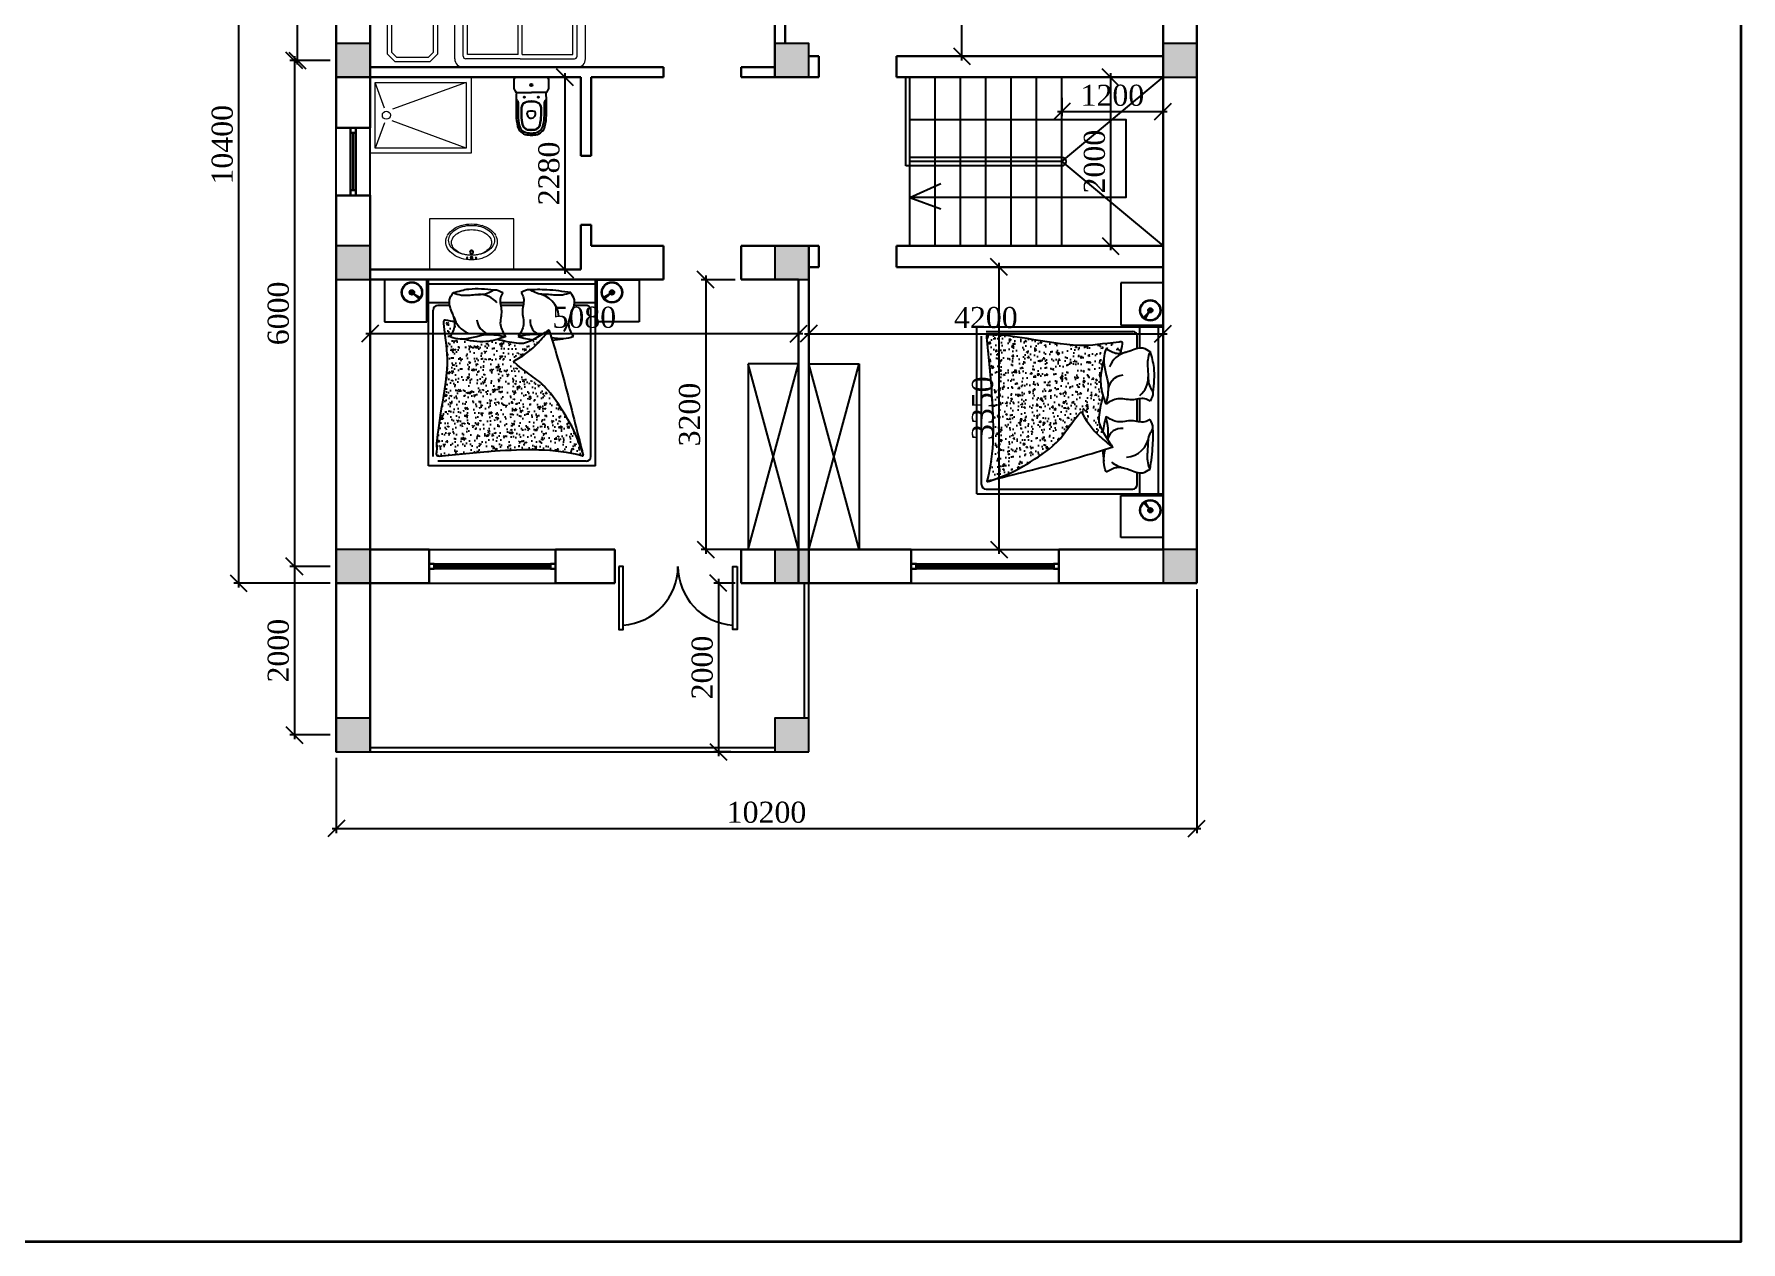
# Model space of a CAD drawing. Header units: inches. Extents: x 2870606 to 3671143, y -733551 to -473558.
# Drawn here: x 2929996 to 2950226, y -499931 to -485607 of the extents above; entities that cross this region are included whole.
import ezdxf

# ---------------------------------------------------------------- set-up
doc = ezdxf.new("R2010")
doc.units = ezdxf.units.IN
doc.header["$MEASUREMENT"] = 0
for name, color, linetype in [('100_FURNITURE', 25, 'Continuous'), ('A_Windows', 160, 'Continuous'), ('SANFURN', 140, 'Continuous'), ('МЕБЕЛИРОВКА', 7, 'Continuous')]:
    doc.layers.add(name, color=color, linetype=linetype)
doc.layers.add('_0', color=7, linetype='Continuous', lineweight=25)
doc.styles.add('J~stule', font='dutch.ttf')
doc.linetypes.add('FENCELINE1', pattern='A,0.25,-0.1,[133,ltypeshp.shx,S=0.1,R=0,X=-0.1,Y=0],-0.1,1', length=1.45)
doc.dimstyles.new('J~style', dxfattribs={"dimscale": 100, "dimtxt": 2.5, "dimasz": 2, "dimexe": 0.55, "dimexo": 0.725, "dimtad": 1, "dimdec": 0, "dimdsep": 46, "dimtxsty": 'J~stule', "dimblk": 'OBLIQUE', "dimcen": 2, "dimdle": 0.5, "dimadec": 0, "dimazin": 0, "dimtfac": 1, "dimtdec": 0, "dimtmove": 0, "dimatfit": 3, "dimfxl": 1, "dimarcsym": 0})

# ---------------------------------------------------------------- blocks, each defined once
blk = doc.blocks.new('_Oblique')
at = {"color": 0, "linetype": 'ByBlock', "lineweight": -2}
blk.add_line((-0.5, -0.5), (0.5, 0.5), dxfattribs=at)
blk = doc.blocks.new('*D978')
at = {"color": 0, "lineweight": -2, "transparency": 16777216}
for p, q in [((2943777, -492191), (2943777, -495083)), ((2933577, -494191), (2933577, -495083)), ((2933527, -495028), (2943827, -495028))]:
    blk.add_line(p, q, dxfattribs=at)
at = {"layer": 'Defpoints', "color": 0, "lineweight": 35, "transparency": 16777216}
for p in [(2943777, -492119), (2933577, -494119), (2943777, -495028)]:
    blk.add_point(p, dxfattribs=at)
at = {"color": 0, "lineweight": -2, "transparency": 16777216, "xscale": 200, "yscale": 200, "zscale": 200, "rotation": 180}
blk.add_blockref('_Oblique', (2933577, -495028), dxfattribs=at)
at = {"color": 0, "lineweight": -2, "transparency": 16777216, "xscale": 200, "yscale": 200, "zscale": 200}
blk.add_blockref('_Oblique', (2943777, -495028), dxfattribs=at)
at = {"color": 0, "transparency": 16777216, "insert": (2938677, -494837), "char_height": 250, "attachment_point": 5, "style": 'J~stule'}
blk.add_mtext('10200', dxfattribs=at)
blk = doc.blocks.new('*D979')
at = {"color": 0, "lineweight": -2, "transparency": 16777216}
for p, q in [((2933505, -491919), (2933026, -491919)), ((2933081, -491869), (2933081, -493969)), ((2933505, -493919), (2933026, -493919))]:
    blk.add_line(p, q, dxfattribs=at)
at = {"layer": 'Defpoints', "color": 0, "lineweight": 35, "transparency": 16777216}
for p in [(2933577, -491919), (2933081, -493919), (2933577, -493919)]:
    blk.add_point(p, dxfattribs=at)
at = {"color": 0, "lineweight": -2, "transparency": 16777216, "xscale": 200, "yscale": 200, "zscale": 200}
for p, rotation in [((2933081, -491919), 90), ((2933081, -493919), 270)]:
    blk.add_blockref('_Oblique', p, dxfattribs=dict(at, rotation=rotation))
at = {"color": 0, "transparency": 16777216, "insert": (2932891, -492919), "char_height": 250, "attachment_point": 5, "rotation": 90, "style": 'J~stule'}
blk.add_mtext('2000', dxfattribs=at)
blk = doc.blocks.new('*D980')
at = {"color": 0, "lineweight": -2, "transparency": 16777216}
for p, q in [((2933115, -481869), (2933115, -485969)), ((2933505, -481919), (2933060, -481919)), ((2933505, -485919), (2933060, -485919))]:
    blk.add_line(p, q, dxfattribs=at)
at = {"layer": 'Defpoints', "color": 0, "lineweight": 35, "transparency": 16777216}
for p in [(2933577, -481919), (2933115, -485919), (2933577, -485919)]:
    blk.add_point(p, dxfattribs=at)
at = {"color": 0, "lineweight": -2, "transparency": 16777216, "xscale": 200, "yscale": 200, "zscale": 200}
for p, rotation in [((2933115, -481919), 90), ((2933115, -485919), 270)]:
    blk.add_blockref('_Oblique', p, dxfattribs=dict(at, rotation=rotation))
at = {"color": 0, "transparency": 16777216, "insert": (2932925, -483919), "char_height": 250, "attachment_point": 5, "rotation": 90, "style": 'J~stule'}
blk.add_mtext('4000', dxfattribs=at)
blk = doc.blocks.new('*D981')
at = {"color": 0, "lineweight": -2, "transparency": 16777216}
for p, q in [((2933505, -485919), (2933026, -485919)), ((2933081, -485869), (2933081, -491969)), ((2933505, -491919), (2933026, -491919))]:
    blk.add_line(p, q, dxfattribs=at)
at = {"layer": 'Defpoints', "color": 0, "lineweight": 35, "transparency": 16777216}
for p in [(2933577, -485919), (2933081, -491919), (2933577, -491919)]:
    blk.add_point(p, dxfattribs=at)
at = {"color": 0, "lineweight": -2, "transparency": 16777216, "xscale": 200, "yscale": 200, "zscale": 200}
for p, rotation in [((2933081, -485919), 90), ((2933081, -491919), 270)]:
    blk.add_blockref('_Oblique', p, dxfattribs=dict(at, rotation=rotation))
at = {"color": 0, "transparency": 16777216, "insert": (2932891, -488919), "char_height": 250, "attachment_point": 5, "rotation": 90, "style": 'J~stule'}
blk.add_mtext('6000', dxfattribs=at)
blk = doc.blocks.new('*D982')
at = {"color": 0, "lineweight": -2, "transparency": 16777216}
for p, q in [((2943305, -486119), (2942700, -486119)), ((2942755, -486069), (2942755, -488169)), ((2943305, -488119), (2942700, -488119))]:
    blk.add_line(p, q, dxfattribs=at)
at = {"layer": 'Defpoints', "color": 0, "lineweight": 35, "transparency": 16777216}
for p in [(2943377, -486119), (2942755, -488119), (2943377, -488119)]:
    blk.add_point(p, dxfattribs=at)
at = {"color": 0, "lineweight": -2, "transparency": 16777216, "xscale": 200, "yscale": 200, "zscale": 200}
for p, rotation in [((2942755, -486119), 90), ((2942755, -488119), 270)]:
    blk.add_blockref('_Oblique', p, dxfattribs=dict(at, rotation=rotation))
at = {"color": 0, "transparency": 16777216, "insert": (2942565, -487119), "char_height": 250, "attachment_point": 5, "rotation": 90, "style": 'J~stule'}
blk.add_mtext('2000', dxfattribs=at)
blk = doc.blocks.new('*D983')
at = {"color": 0, "lineweight": -2, "transparency": 16777216}
for p, q in [((2942127, -486525), (2943427, -486525)), ((2942177, -486362), (2942177, -486580)), ((2943377, -486362), (2943377, -486580))]:
    blk.add_line(p, q, dxfattribs=at)
at = {"layer": 'Defpoints', "color": 0, "lineweight": 35, "transparency": 16777216}
for p in [(2942177, -486290), (2943377, -486290), (2943377, -486525)]:
    blk.add_point(p, dxfattribs=at)
at = {"color": 0, "lineweight": -2, "transparency": 16777216, "xscale": 200, "yscale": 200, "zscale": 200, "rotation": 180}
blk.add_blockref('_Oblique', (2942177, -486525), dxfattribs=at)
at = {"color": 0, "lineweight": -2, "transparency": 16777216, "xscale": 200, "yscale": 200, "zscale": 200}
blk.add_blockref('_Oblique', (2943377, -486525), dxfattribs=at)
at = {"color": 0, "transparency": 16777216, "insert": (2942777, -486334), "char_height": 250, "attachment_point": 5, "style": 'J~stule'}
blk.add_mtext('1200', dxfattribs=at)
blk = doc.blocks.new('*D985')
at = {"color": 0, "lineweight": -2, "transparency": 16777216}
for p, q in [((2940992, -485919), (2940992, -482069)), ((2940714, -482119), (2941047, -482119)), ((2940714, -485869), (2941047, -485869))]:
    blk.add_line(p, q, dxfattribs=at)
at = {"layer": 'Defpoints', "color": 0, "lineweight": 35, "transparency": 16777216}
for p in [(2940641, -482119), (2940992, -482119), (2940641, -485869)]:
    blk.add_point(p, dxfattribs=at)
at = {"color": 0, "lineweight": -2, "transparency": 16777216, "xscale": 200, "yscale": 200, "zscale": 200}
for p, rotation in [((2940992, -482119), 90), ((2940992, -485869), 270)]:
    blk.add_blockref('_Oblique', p, dxfattribs=dict(at, rotation=rotation))
at = {"color": 0, "transparency": 16777216, "insert": (2940799, -483994), "char_height": 250, "attachment_point": 5, "rotation": 90, "style": 'J~stule'}
blk.add_mtext('3750', dxfattribs=at)
blk = doc.blocks.new('*D986')
at = {"color": 0, "lineweight": -2, "transparency": 16777216}
for p, q in [((2941432, -488319), (2941432, -491769)), ((2941235, -488369), (2941487, -488369)), ((2941235, -491719), (2941487, -491719))]:
    blk.add_line(p, q, dxfattribs=at)
at = {"layer": 'Defpoints', "color": 0, "lineweight": 35, "transparency": 16777216}
for p in [(2941162, -488369), (2941162, -491719), (2941432, -491719)]:
    blk.add_point(p, dxfattribs=at)
at = {"color": 0, "lineweight": -2, "transparency": 16777216, "xscale": 200, "yscale": 200, "zscale": 200}
for p, rotation in [((2941432, -488369), 90), ((2941432, -491719), 270)]:
    blk.add_blockref('_Oblique', p, dxfattribs=dict(at, rotation=rotation))
at = {"color": 0, "transparency": 16777216, "insert": (2941239, -490044), "char_height": 250, "attachment_point": 5, "rotation": 90, "style": 'J~stule'}
blk.add_mtext('3350', dxfattribs=at)
blk = doc.blocks.new('*D987')
at = {"color": 0, "lineweight": -2, "transparency": 16777216}
for p, q in [((2933977, -488591), (2933977, -489215)), ((2939057, -488591), (2939057, -489215)), ((2939107, -489160), (2933927, -489160))]:
    blk.add_line(p, q, dxfattribs=at)
at = {"layer": 'Defpoints', "color": 0, "lineweight": 35, "transparency": 16777216}
for p in [(2933977, -488519), (2939057, -488519), (2933977, -489160)]:
    blk.add_point(p, dxfattribs=at)
at = {"color": 0, "lineweight": -2, "transparency": 16777216, "xscale": 200, "yscale": 200, "zscale": 200, "rotation": 180}
blk.add_blockref('_Oblique', (2933977, -489160), dxfattribs=at)
at = {"color": 0, "lineweight": -2, "transparency": 16777216, "xscale": 200, "yscale": 200, "zscale": 200}
blk.add_blockref('_Oblique', (2939057, -489160), dxfattribs=at)
at = {"color": 0, "transparency": 16777216, "insert": (2936517, -488967), "char_height": 250, "attachment_point": 5, "style": 'J~stule'}
blk.add_mtext('5080', dxfattribs=at)
blk = doc.blocks.new('*D988')
at = {"color": 0, "lineweight": -2, "transparency": 16777216}
for p, q in [((2939177, -488591), (2939177, -489215)), ((2943377, -488591), (2943377, -489215)), ((2939127, -489160), (2943427, -489160))]:
    blk.add_line(p, q, dxfattribs=at)
at = {"layer": 'Defpoints', "color": 0, "lineweight": 35, "transparency": 16777216}
for p in [(2939177, -488519), (2943377, -488519), (2943377, -489160)]:
    blk.add_point(p, dxfattribs=at)
at = {"color": 0, "lineweight": -2, "transparency": 16777216, "xscale": 200, "yscale": 200, "zscale": 200, "rotation": 180}
blk.add_blockref('_Oblique', (2939177, -489160), dxfattribs=at)
at = {"color": 0, "lineweight": -2, "transparency": 16777216, "xscale": 200, "yscale": 200, "zscale": 200}
blk.add_blockref('_Oblique', (2943377, -489160), dxfattribs=at)
at = {"color": 0, "transparency": 16777216, "insert": (2941277, -488970), "char_height": 250, "attachment_point": 5, "style": 'J~stule'}
blk.add_mtext('4200', dxfattribs=at)
blk = doc.blocks.new('*D989')
at = {"color": 0, "lineweight": -2, "transparency": 16777216}
for p, q in [((2938305, -488519), (2937901, -488519)), ((2937956, -488469), (2937956, -491769)), ((2938455, -491719), (2937901, -491719))]:
    blk.add_line(p, q, dxfattribs=at)
at = {"layer": 'Defpoints', "color": 0, "lineweight": 35, "transparency": 16777216}
for p in [(2938377, -488519), (2937956, -491719), (2938527, -491719)]:
    blk.add_point(p, dxfattribs=at)
at = {"color": 0, "lineweight": -2, "transparency": 16777216, "xscale": 200, "yscale": 200, "zscale": 200}
for p, rotation in [((2937956, -488519), 90), ((2937956, -491719), 270)]:
    blk.add_blockref('_Oblique', p, dxfattribs=dict(at, rotation=rotation))
at = {"color": 0, "transparency": 16777216, "insert": (2937766, -490119), "char_height": 250, "attachment_point": 5, "rotation": 90, "style": 'J~stule'}
blk.add_mtext('3200', dxfattribs=at)
blk = doc.blocks.new('*D990')
at = {"color": 0, "lineweight": -2, "transparency": 16777216}
for p, q in [((2938305, -492119), (2938051, -492119)), ((2938106, -492069), (2938106, -494169)), ((2938255, -494119), (2938051, -494119))]:
    blk.add_line(p, q, dxfattribs=at)
at = {"layer": 'Defpoints', "color": 0, "lineweight": 35, "transparency": 16777216}
for p in [(2938377, -492119), (2938106, -494119), (2938327, -494119)]:
    blk.add_point(p, dxfattribs=at)
at = {"color": 0, "lineweight": -2, "transparency": 16777216, "xscale": 200, "yscale": 200, "zscale": 200}
for p, rotation in [((2938106, -492119), 90), ((2938106, -494119), 270)]:
    blk.add_blockref('_Oblique', p, dxfattribs=dict(at, rotation=rotation))
at = {"color": 0, "transparency": 16777216, "insert": (2937916, -493119), "char_height": 250, "attachment_point": 5, "rotation": 90, "style": 'J~stule'}
blk.add_mtext('2000', dxfattribs=at)
blk = doc.blocks.new('*D992')
at = {"color": 0, "lineweight": -2, "transparency": 16777216}
for p, q in [((2932418, -481669), (2932418, -492169)), ((2933505, -481719), (2932363, -481719)), ((2933505, -492119), (2932363, -492119))]:
    blk.add_line(p, q, dxfattribs=at)
at = {"layer": 'Defpoints', "color": 0, "lineweight": 35, "transparency": 16777216}
for p in [(2933577, -481719), (2932418, -492119), (2933577, -492119)]:
    blk.add_point(p, dxfattribs=at)
at = {"color": 0, "lineweight": -2, "transparency": 16777216, "xscale": 200, "yscale": 200, "zscale": 200}
for p, rotation in [((2932418, -481719), 90), ((2932418, -492119), 270)]:
    blk.add_blockref('_Oblique', p, dxfattribs=dict(at, rotation=rotation))
at = {"color": 0, "transparency": 16777216, "insert": (2932227, -486919), "char_height": 250, "attachment_point": 5, "rotation": 90, "style": 'J~stule'}
blk.add_mtext('10400', dxfattribs=at)
blk = doc.blocks.new('uouyotyolt')
at = {"layer": 'SANFURN', "lineweight": 15}
for p, q in [((2860162, 280611), (2860049, 280919)), ((2861129, 280919), (2860255, 280599)), ((2860161, 280439), (2860049, 280139)), ((2861129, 280139), (2860253, 280464))]:
    blk.add_line(p, q, dxfattribs=at)
for points in [[(2859989, 280079), (2859989, 280979), (2861189, 280979), (2861189, 280079)], [(2860049, 280139), (2860049, 280919), (2861129, 280919), (2861129, 280139)]]:
    blk.add_lwpolyline(points, close=True, dxfattribs=at)
blk.add_circle((2860183, 280529), 48, dxfattribs=at)
blk = doc.blocks.new('ITYIR6')
at = {"lineweight": 13, "elevation": -59}
blk.add_lwpolyline([(2899772, 225462), (2899772, 224862), (2898772, 224862), (2898772, 225462)], dxfattribs=at)
at = {"lineweight": 13}
for centre, radius in [((2899220, 225325, -59), 9.72), ((2899272, 225255, -59), 23.1), ((2899272, 225325, -59), 17.3), ((2899272, 225255, -59), 14.7), ((2899272, 225325, -59), 10.5), ((2899324, 225325, -59), 9.72)]:
    blk.add_circle(centre, radius, dxfattribs=at)
for centre, radius, start, end in [((2899119, 225134, -59), 152, 149.3739, 180), ((2899192, 225090, -59), 237, 124.9793, 149.3739), ((2899119, 225115, -59), 119, 147.6324, 180), ((2899192, 225069, -59), 206, 123.1651, 147.6324), ((2899135, 225141, -59), 100, 147.1854, 180), ((2899201, 225099, -59), 178, 122.7157, 147.1854), ((2899241, 225021, -59), 321, 106.1623, 124.9793), ((2899240, 224995, -59), 294, 105.1466, 123.1651), ((2899244, 225032, -59), 258, 104.9001, 122.7157), ((2899272, 224913, -59), 434, 90, 106.1623), ((2899272, 224878, -59), 415, 90, 105.1466), ((2899272, 224926, -59), 367, 90, 104.9001), ((2899272, 224913, -59), 434, 73.8377, 90), ((2899272, 224926, -59), 367, 75.0999, 90), ((2899272, 224878, -59), 415, 74.8534, 90), ((2899300, 225032, -59), 258, 57.2843, 75.0999), ((2899304, 224995, -59), 294, 56.8349, 74.8534), ((2899304, 225021, -59), 321, 55.0207, 73.8377), ((2899343, 225099, -59), 178, 32.8146, 57.2843), ((2899352, 225069, -59), 206, 32.3676, 56.8349), ((2899352, 225090, -59), 237, 30.6261, 55.0207), ((2899409, 225141, -59), 100, 0, 32.8146), ((2899425, 225115, -59), 119, 0, 32.3676), ((2899425, 225134, -59), 152, 0, 30.6261), ((2899119, 225134, -59), 152, 180, 210.6261), ((2899192, 225177, -59), 237, 210.6261, 235.0207), ((2899119, 225115, -59), 119, 180, 212.3676), ((2899192, 225162, -59), 206, 212.3676, 236.8349), ((2899135, 225141, -59), 100, 180, 212.8146), ((2899201, 225183, -59), 178, 212.8146, 237.2843), ((2899241, 225246, -59), 321, 235.0207, 253.8377), ((2899240, 225236, -59), 294, 236.8349, 254.8534), ((2899244, 225250, -59), 258, 237.2843, 255.0999), ((2899272, 225356, -59), 367, 255.0999, 270), ((2899272, 225356, -59), 367, 270, 284.9001), ((2899300, 225250, -59), 258, 284.9001, 302.7157), ((2899304, 225236, -59), 294, 285.1466, 303.1651), ((2899304, 225246, -59), 321, 286.1623, 304.9793), ((2899343, 225183, -59), 178, 302.7157, 327.1854), ((2899352, 225162, -59), 206, 303.1651, 327.6324), ((2899352, 225177, -59), 237, 304.9793, 329.3739), ((2899409, 225141, -59), 100, 327.1854, 0), ((2899425, 225115, -59), 119, 327.6324, 0), ((2899425, 225134, -59), 152, 329.3739, 0), ((2899272, 225355, -59), 434, 253.8377, 270), ((2899272, 225353, -59), 415, 254.8534, 270), ((2899272, 225353, -59), 415, 270, 285.1466), ((2899272, 225355, -59), 434, 270, 286.1623)]:
    blk.add_arc(centre, radius, start, end, dxfattribs=at)
blk = doc.blocks.new('cu')
at = {"layer": '_0'}
for p, q in [((0, 0), (0, 186)), ((0, -2), (0, 0)), ((18, 200), (141, 200)), ((180, 164), (180, 0)), ((180, -2), (180, 0)), ((279, 159), (261, 176)), ((437, 47), (424, 47)), ((0, -5), (0, -2)), ((0, -191), (0, -5)), ((180, -2), (180, -5)), ((180, -169), (180, -5)), ((279, -164), (261, -181)), ((437, -52), (424, -52)), ((141, -205), (18, -205))]:
    blk.add_line(p, q, dxfattribs=at)
for centre, radius in [((90, -2), 13.5), ((90, -2), 13.5), ((236, 80), 7.5), ((236, -85), 7.5)]:
    blk.add_circle(centre, radius, dxfattribs=at)
for centre, radius, start, end in [((8, 186), 8, 155.2115, 180), ((18, 180), 20, 90, 150.9831), ((141, 181), 19, 34.9372, 90), ((165, 198), 10, 214.9372, 253.7848), ((155, 164), 25, 23.3776, 73.7848), ((383, -5322), 5500, 89.2905, 92.1362), ((155, 164), 25, 360, 23.3776), ((293, 173), 20, 225, 270.9364), ((485, 0), 200, 160.016, 180), ((485, 0), 200, 180, 180.7162), ((485, 0), 196, 160.016, 180), ((485, 0), 196, 180, 180.7308), ((383, -5322), 5476, 89.2905, 90.9364), ((368, 43), 75, 90.1648, 160.016), ((368, 43), 71, 90.1648, 160.016), ((383, -5322), 5440, 89.2905, 90.1648), ((383, -5322), 5436, 89.2905, 90.1648), ((582, 0), 180, 170.2849, 180), ((424, 27), 20, 90, 170.2849), ((437, 0), 47, 0, 90), ((444, -373), 490, 75.4605, 89.2905), ((444, -373), 486, 75.4605, 89.2905), ((444, -373), 550, 75.4605, 89.2905), ((444, -373), 526, 75.4605, 89.2905), ((437, 0), 47, 356.9509, 0), ((549, 30), 70, 8.8162, 75.4605), ((549, 30), 74, 8.8162, 75.4605), ((549, 30), 110, 8.8162, 75.4605), ((549, 30), 134, 8.8162, 75.4605), ((355, 0), 266, 0, 8.8162), ((355, 0), 266, 359.4615, 0), ((355, 0), 270, 0, 8.8162), ((355, 0), 270, 359.4695, 0), ((355, 0), 306, 0, 8.8162), ((355, 0), 306, 359.5319, 0), ((355, 0), 330, 0, 8.8162), ((8, -191), 8, 180, 204.7885), ((18, -185), 20, 209.0169, 270), ((141, -186), 19, 270, 325.0628), ((165, -203), 10, 106.2152, 145.0628), ((155, -169), 25, 286.2152, 336.6224), ((155, -169), 25, 336.6224, 0), ((383, 5317), 5500, 267.8638, 270.7095), ((293, -178), 20, 89.0636, 135), ((485, -5), 200, 179.2838, 180), ((485, -5), 200, 180, 199.984), ((485, -5), 196, 179.2692, 180), ((485, -5), 196, 180, 199.984), ((383, 5317), 5476, 269.0636, 270.7095), ((368, -48), 75, 199.984, 269.8352), ((368, -48), 71, 199.984, 269.8352), ((383, 5317), 5436, 269.8352, 270.7095), ((383, 5317), 5440, 269.8352, 270.7095), ((582, 0), 180, 180, 180.7958), ((582, -5), 180, 179.2042, 180), ((582, -5), 180, 180, 189.7151), ((424, -32), 20, 189.7151, 270), ((437, -5), 47, 270, 0), ((444, 368), 486, 270.7095, 284.5395), ((444, 368), 490, 270.7095, 284.5395), ((444, 368), 526, 270.7095, 284.5395), ((444, 368), 550, 270.7095, 284.5395), ((437, -5), 47, 0, 3.0491), ((549, -35), 70, 284.5395, 351.1838), ((549, -35), 74, 284.5395, 351.1838), ((549, -35), 110, 284.5395, 351.1838), ((549, -35), 134, 284.5395, 351.1838), ((355, -5), 266, 351.1838, 0), ((355, -5), 266, 0, 0.5385), ((355, -5), 270, 351.1838, 0), ((355, -5), 270, 0, 0.5305), ((355, -5), 306, 351.1838, 0), ((355, -5), 306, 0, 0.4681), ((355, -5), 330, 351.1838, 0), ((355, 0), 330, 359.5659, 0), ((355, -5), 330, 0, 0.4341)]:
    blk.add_arc(centre, radius, start, end, dxfattribs=at)
blk = doc.blocks.new('*D994')
at = {"color": 0, "lineweight": -2, "transparency": 16777216}
for p, q in [((2936100, -486119), (2936344, -486119)), ((2936289, -488449), (2936289, -486069)), ((2936100, -488399), (2936344, -488399))]:
    blk.add_line(p, q, dxfattribs=at)
at = {"layer": 'Defpoints', "color": 0, "lineweight": 35, "transparency": 16777216}
for p in [(2936027, -486119), (2936289, -486119), (2936027, -488399)]:
    blk.add_point(p, dxfattribs=at)
at = {"color": 0, "lineweight": -2, "transparency": 16777216, "xscale": 200, "yscale": 200, "zscale": 200}
for p, rotation in [((2936289, -486119), 90), ((2936289, -488399), 270)]:
    blk.add_blockref('_Oblique', p, dxfattribs=dict(at, rotation=rotation))
at = {"color": 0, "transparency": 16777216, "insert": (2936099, -487259), "char_height": 250, "attachment_point": 5, "rotation": 90, "style": 'J~stule'}
blk.add_mtext('2280', dxfattribs=at)
blk = doc.blocks.new('*U82')
at = {"color": 7, "lineweight": 30}
for points in [[(0, 60), (60, 60), (60, 0), (0, 0)], [(800, 60), (740, 60), (740, 0), (800, 0)]]:
    blk.add_lwpolyline(points, close=True, dxfattribs=at)
at = {"color": 4, "lineweight": 25}
for points in [[(60, 60), (740, 60), (740, 0), (60, 0)], [(60, 35), (740, 35), (740, 25), (60, 25)]]:
    blk.add_lwpolyline(points, close=True, dxfattribs=at)
blk = doc.blocks.new('*U969')
at = {"color": 7, "lineweight": 30}
for points in [[(0, 60), (60, 60), (60, 0), (0, 0)], [(1750, 60), (1690, 60), (1690, 0), (1750, 0)]]:
    blk.add_lwpolyline(points, close=True, dxfattribs=at)
at = {"color": 4, "lineweight": 25}
for points in [[(60, 60), (1690, 60), (1690, 0), (60, 0)], [(60, 35), (1690, 35), (1690, 25), (60, 25)]]:
    blk.add_lwpolyline(points, close=True, dxfattribs=at)
blk = doc.blocks.new('*U65')
at = {"color": 7, "lineweight": 30}
for points in [[(0, 60), (60, 60), (60, 0), (0, 0)], [(1500, 60), (1440, 60), (1440, 0), (1500, 0)]]:
    blk.add_lwpolyline(points, close=True, dxfattribs=at)
at = {"color": 4, "lineweight": 25}
for points in [[(60, 60), (1440, 60), (1440, 0), (60, 0)], [(60, 35), (1440, 35), (1440, 25), (60, 25)]]:
    blk.add_lwpolyline(points, close=True, dxfattribs=at)
blk = doc.blocks.new('iy6tito6ot76o')
at = {"layer": '100_FURNITURE'}
h = blk.add_hatch(dxfattribs=at)
h.set_pattern_fill('AR-CONC', color=256, angle=180, style=0)
h.set_pattern_definition([(230, (2869573.83, 216895.09), (-182.18467, 15.9391), [19.05, -209.55]), (175, (2869573.83, 216895.1), (35.2428, -191.05664), [15.24, -167.64]), (280.451, (2869558.65, 216896.42), (-146.9425, -175.1167), [16.19, -178.09]), (226.1842, (2869573.83, 216844.3), (-271.079, 42.0423), [28.575, -314.325]), (276.6356, (2869551.24, 216847.8), (-237.4042, -247.4256), [24.285, -267.135]), (171.184, (2869573.83, 216844.3), (-237.4046, -247.4251), [22.86, -251.46]), (201, (2869548.43, 216856.99), (-151.6149, 102.2655), [19.05, -209.55]), (146, (2869548.43, 216857), (-61.802, -184.188), [15.24, -167.64]), (251.4514, (2869535.8, 216865.51), (-213.4165, -81.92286), [16.19, -178.09]), (217.5, (2869573.83, 216895.09), (-3.0886, -84.55504), [0, -165.608, 0, -170.18, 0, -168.275]), (187.5, (2869573.83, 216895.09), (-66.81966, -100.18057), [0, -97.028, 0, -161.798, 0, -64.135]), (147.5, (2869630.474, 216895.09), (-135.590595, 5.72874), [0, -63.5, 0, -198.12, 0, -262.89]), (137.5, (2869655.87, 216895.09), (-148.12918, -25.4265), [0, -82.55, 0, -131.572, 0, -186.69])])
edge = h.paths.add_edge_path()
edge.add_spline(control_points=[(2850367, 262864), (2850389, 262655), (2850441, 262170), (2850464, 261480), (2850367, 261149), (2850389, 261157), (2850404, 261162), (2850405, 261162)], knot_values=[5766.267478, 5766.267478, 5766.267478, 5766.267478, 6326.544882, 7063.125625, 7075.853468, 7104.137891, 7105.215597, 7105.215597, 7105.215597, 7105.215597], degree=3, periodic=0)
edge.add_spline(control_points=[(2850405, 261162), (2850593, 261225), (2850752, 261296), (2851288, 261646), (2851309, 261782), (2851491, 261983), (2851582, 261825), (2851683, 261708), (2851788, 261619), (2851870, 261557), (2851833, 261609), (2851812, 261639), (2851803, 261654)], knot_values=[7105.215597, 7105.215597, 7105.215597, 7105.215597, 7482.255608, 7822.118426, 8365.070605, 8376.683952, 8384.467459, 8620.875161, 8806.816714, 8824.217175, 8839.174614, 8855.523867, 8855.523867, 8855.523867, 8855.523867], degree=3, periodic=0)
edge.add_arc((2851966, 261616), 168, 526.9789, 526.98, ccw=False)
edge.add_spline(control_points=[(2851803, 261654), (2851779, 261690), (2851761, 261721), (2851746, 261748)], knot_values=[8855.523867, 8855.523867, 8855.523867, 8855.523867, 8895.532423, 8895.532423, 8895.532423, 8895.532423], degree=3, periodic=0)
edge.add_spline(control_points=[(2851746, 261748), (2851694, 261847), (2851704, 261964), (2851730, 262097), (2851752, 262174)], knot_values=[8895.532423, 8895.532423, 8895.532423, 8895.532423, 9041.086843, 9254.378307, 9254.378307, 9254.378307, 9254.378307], degree=3, periodic=0)
edge.add_spline(control_points=[(2851752, 262174), (2851739, 262219), (2851707, 262358), (2851737, 262502), (2851758, 262599)], knot_values=[94.285977, 94.285977, 94.285977, 94.285977, 220.862167, 485.908125, 485.908125, 485.908125, 485.908125], degree=3, periodic=0)
edge.add_spline(control_points=[(2851758, 262599), (2851758, 262604), (2851760, 262648), (2851772, 262691), (2851784, 262730)], knot_values=[0, 0, 0, 0, 13.110285, 122.324981, 122.324981, 122.324981, 122.324981], degree=3, periodic=0)
edge.add_spline(control_points=[(2851784, 262730), (2851826, 262706), (2851881, 262674), (2851941, 262674), (2851955, 262676)], knot_values=[0, 0, 0, 0, 126.546295, 167.288555, 167.288555, 167.288555, 167.288555], degree=3, periodic=0)
edge.add_spline(control_points=[(2851955, 262676), (2851965, 262711), (2851975, 262753), (2851982, 262813), (2851747, 262791), (2851480, 262735), (2850870, 262853), (2850439, 262907), (2850514, 262886), (2850371, 262899), (2850368, 262874), (2850367, 262864)], knot_values=[3985.05903, 3985.05903, 3985.05903, 3985.05903, 4080.88352, 4095.097586, 4129.948642, 4553.773643, 5047.299708, 5447.379817, 5706.978712, 5742.134282, 5766.267478, 5766.267478, 5766.267478, 5766.267478], degree=3, periodic=0)
for p, q in [((2852460, 263510), (2851960, 263510)), ((2851960, 263510), (2851960, 263009)), ((2852460, 263009), (2852460, 263510)), ((2851960, 263009), (2852460, 263009)), ((2852226, 263094), (2852294, 263170)), ((2852294, 263170), (2852245, 263080)), ((2850252, 261010), (2850252, 262990)), ((2850252, 262990), (2852460, 262990)), ((2850307, 261120), (2850307, 262880)), ((2850362, 262935), (2852100, 262935)), ((2852155, 262737), (2852155, 262880)), ((2852185, 262741), (2852185, 262990)), ((2852405, 261010), (2852405, 262990)), ((2852460, 261010), (2852460, 262990)), ((2852155, 261867), (2852155, 262132)), ((2852185, 261862), (2852185, 262137)), ((2852155, 261120), (2852155, 261263)), ((2852185, 261010), (2852185, 261258)), ((2850252, 261010), (2852460, 261010)), ((2850362, 261065), (2852100, 261065)), ((2851960, 260490), (2851960, 260990)), ((2851960, 260990), (2852460, 260990)), ((2852460, 260990), (2852460, 260490)), ((2852226, 260905), (2852294, 260830)), ((2852294, 260830), (2852245, 260920)), ((2852460, 260490), (2851960, 260490))]:
    blk.add_line(p, q, dxfattribs=at)
for centre, radius in [((2852309, 263185), 123), ((2852309, 263185), 117), ((2852309, 263185), 27), ((2852309, 263185), 21.3), ((2852309, 263185), 10), ((2852309, 260814), 123), ((2852309, 260814), 117), ((2852309, 260814), 27), ((2852309, 260814), 21.3), ((2852309, 260814), 10)]:
    blk.add_circle(centre, radius, dxfattribs=at)
for centre, radius, start, end in [((2852100, 262880), 55, 0, 90), ((2852103, 262398), 303, 106.1016, 156.9049), ((2852003, 262221), 196, 95.3037, 182.1083), ((2852009, 262387), 275, 310.1552, 1.8905), ((2851966, 261616), 168, 82.3063, 166.9792), ((2852005, 261737), 293, 274.1611, 352.3438), ((2852099, 261736), 432, 234.7782, 256.1183), ((2850362, 261120), 55, 180, 270), ((2852100, 261120), 55, 270, 0)]:
    blk.add_arc(centre, radius, start, end, dxfattribs=at)
for points, knots in [([(2851955, 262676), (2851965, 262711), (2851975, 262753), (2851982, 262813), (2851747, 262791), (2851480, 262735), (2850870, 262853), (2850439, 262907), (2850514, 262886), (2850371, 262899), (2850368, 262874), (2850367, 262864)], [3985.05903, 3985.05903, 3985.05903, 3985.05903, 4080.88352, 4095.097586, 4129.948642, 4553.773643, 5047.299708, 5447.379817, 5706.978712, 5742.134282, 5766.267478, 5766.267478, 5766.267478, 5766.267478]), ([(2850367, 262864), (2850389, 262655), (2850441, 262170), (2850464, 261480), (2850367, 261149), (2850586, 261222), (2850752, 261296), (2851288, 261646), (2851309, 261782), (2851491, 261983), (2851582, 261825), (2851683, 261708), (2851788, 261619), (2851870, 261557), (2851692, 261806), (2851700, 261943), (2851730, 262097), (2851752, 262174)], [5766.267478, 5766.267478, 5766.267478, 5766.267478, 6326.544882, 7063.125625, 7075.853468, 7104.137891, 7482.255608, 7822.118426, 8365.070605, 8376.683952, 8384.467459, 8620.875161, 8806.816714, 8824.217175, 8839.174614, 9041.086843, 9254.378307, 9254.378307, 9254.378307, 9254.378307]), ([(2851803, 261654), (2851806, 261671), (2851818, 261761), (2851799, 261852), (2851784, 261926)], [355.798164, 355.798164, 355.798164, 355.798164, 402.016842, 604.685285, 604.685285, 604.685285, 604.685285]), ([(2851784, 261269), (2851772, 261308), (2851747, 261396), (2851764, 261485), (2851775, 261535)], [0, 0, 0, 0, 109.214696, 246.634525, 246.634525, 246.634525, 246.634525])]:
    blk.add_open_spline(points, degree=3, knots=knots, dxfattribs=at)
for points in [[(2851784, 262074), (2851725, 262309), (2851758, 262599)], [(2851784, 262730), (2851758, 262613), (2851809, 262295), (2851784, 262074)], [(2851784, 262730), (2851912, 262676), (2852055, 262702), (2852221, 262739), (2852306, 262696)], [(2852306, 262696), (2852278, 262599), (2852283, 262434), (2852306, 262275), (2852339, 262207), (2852306, 262109)], [(2852306, 262696), (2852349, 262509), (2852338, 262211)], [(2852306, 262109), (2852244, 262136), (2852092, 262124), (2851923, 262136), (2851784, 262074)], [(2852306, 261890), (2852244, 261863), (2852092, 261875), (2851923, 261863), (2851784, 261926)], [(2852306, 261303), (2852278, 261400), (2852283, 261565), (2852306, 261724), (2852339, 261792), (2852306, 261890)], [(2852306, 261303), (2852339, 261586), (2852340, 261807)], [(2851867, 261563), (2851469, 261440), (2850580, 261207), (2850379, 261155)], [(2851784, 261269), (2851912, 261323), (2852055, 261297), (2852221, 261260), (2852306, 261303)]]:
    blk.add_spline(points, degree=3, dxfattribs=at)
for points in [[(2851784, 261926), (2851769, 261867), (2851755, 261808), (2851746, 261748)], [(2851744, 261525), (2851747, 261482), (2851753, 261439), (2851758, 261395)]]:
    blk.add_open_spline(points, degree=3, dxfattribs=at)
blk = doc.blocks.new('dghjhjsdasdh')
at = {"layer": 'МЕБЕЛИРОВКА', "lineweight": 13}
for p, q in [((2593102, -414055, 1194), (2593722, -414055, 1194)), ((2593752, -414125, 1194), (2593752, -414085, 1194)), ((2593002, -415155, 1194), (2593002, -414155, 1194)), ((2593102, -415155, 1194), (2593102, -414185, 1194)), ((2593132, -414155, 1194), (2593722, -414155, 1194)), ((2593152, -414805, 1194), (2593152, -414205, 1194)), ((2593152, -414205, 1194), (2593672, -414205, 1194)), ((2593702, -414775, 1194), (2593702, -414235, 1194)), ((2594331, -414624, 1194), (2594202, -414753, 1194)), ((2594352, -414674, 1194), (2594252, -414774, 1194)), ((2594331, -414624, 1194), (2595173, -414624, 1194)), ((2594352, -414674, 1194), (2595152, -414674, 1194)), ((2595152, -414674, 1194), (2595252, -414774, 1194)), ((2595173, -414624, 1194), (2595302, -414753, 1194)), ((2593152, -414805, 1194), (2593672, -414805, 1194)), ((2593152, -415155, 1194), (2593152, -414855, 1194)), ((2593152, -414855, 1194), (2593672, -414855, 1194)), ((2593702, -415155, 1194), (2593702, -414885, 1194)), ((2594202, -415595, 1194), (2594202, -414753, 1194)), ((2594252, -415574, 1194), (2594252, -414774, 1194)), ((2595252, -414774, 1194), (2595252, -415574, 1194)), ((2595302, -414753, 1194), (2595302, -415595, 1194)), ((2593002, -415155, 1194), (2593002, -416155, 1194)), ((2593102, -415155, 1194), (2593102, -416125, 1194)), ((2593152, -415155, 1194), (2593152, -415455, 1194)), ((2593702, -415155, 1194), (2593702, -415425, 1194)), ((2593152, -415455, 1194), (2593672, -415455, 1194)), ((2593152, -415505, 1194), (2593672, -415505, 1194)), ((2593152, -415505, 1194), (2593152, -416105, 1194)), ((2593702, -415535, 1194), (2593702, -416075, 1194)), ((2594331, -415724, 1194), (2594202, -415595, 1194)), ((2594352, -415674, 1194), (2594252, -415574, 1194)), ((2595173, -415724, 1194), (2594331, -415724, 1194)), ((2595152, -415674, 1194), (2594352, -415674, 1194)), ((2595252, -415574, 1194), (2595152, -415674, 1194)), ((2595302, -415595, 1194), (2595173, -415724, 1194)), ((2593152, -416105, 1194), (2593672, -416105, 1194)), ((2593102, -416255, 1194), (2593722, -416255, 1194)), ((2593132, -416155, 1194), (2593722, -416155, 1194)), ((2593752, -416185, 1194), (2593752, -416225, 1194)), ((2593295, -416455, 1194), (2593206, -416544, 1194)), ((2593206, -416544, 1194), (2593206, -416966, 1194)), ((2593316, -416505, 1194), (2593256, -416565, 1194)), ((2593716, -416455, 1194), (2593295, -416455, 1194)), ((2593696, -416505, 1194), (2593316, -416505, 1194)), ((2593696, -416505, 1194), (2593756, -416565, 1194)), ((2593716, -416455, 1194), (2593806, -416544, 1194)), ((2593806, -416966, 1194), (2593806, -416544, 1194)), ((2594006, -417024, 1194), (2594006, -416404, 1194)), ((2594076, -416374, 1194), (2594036, -416374, 1194)), ((2594106, -416994, 1194), (2594106, -416404, 1194)), ((2594156, -416974, 1194), (2594156, -416454, 1194)), ((2594726, -416424, 1194), (2594186, -416424, 1194)), ((2594756, -416974, 1194), (2594756, -416454, 1194)), ((2594806, -416974, 1194), (2594806, -416454, 1194)), ((2594836, -416424, 1194), (2595376, -416424, 1194)), ((2595406, -416974, 1194), (2595406, -416454, 1194)), ((2595456, -416994, 1194), (2595456, -416404, 1194)), ((2595486, -416374, 1194), (2595526, -416374, 1194)), ((2595556, -417024, 1194), (2595556, -416404, 1194)), ((2593256, -416565, 1194), (2593256, -416945, 1194)), ((2593756, -416945, 1194), (2593756, -416565, 1194)), ((2593316, -417005, 1194), (2593256, -416945, 1194)), ((2593756, -416945, 1194), (2593696, -417005, 1194)), ((2593295, -417055, 1194), (2593206, -416966, 1194)), ((2593295, -417055, 1194), (2593716, -417055, 1194)), ((2593316, -417005, 1194), (2593696, -417005, 1194)), ((2593806, -416966, 1194), (2593716, -417055, 1194)), ((2594781, -417124, 1194), (2594106, -417124, 1194)), ((2594781, -417024, 1194), (2594136, -417024, 1194)), ((2594756, -416974, 1194), (2594156, -416974, 1194)), ((2594781, -417024, 1194), (2595426, -417024, 1194)), ((2594781, -417124, 1194), (2595456, -417124, 1194)), ((2594806, -416974, 1194), (2595406, -416974, 1194))]:
    blk.add_line(p, q, dxfattribs=at)
for centre, radius, start, end in [((2593102, -414155, 1194), 100, 90, 180), ((2593722, -414085, 1194), 30, 0, 90), ((2593132, -414185, 1194), 30, 90, 180), ((2593672, -414235, 1194), 30, 0, 90), ((2593722, -414125, 1194), 30, 270, 0), ((2593672, -414775, 1194), 30, 270, 0), ((2593672, -414885, 1194), 30, 0, 90), ((2593672, -415425, 1194), 30, 270, 0), ((2593672, -415535, 1194), 30, 0, 90), ((2593132, -416125, 1194), 30, 180, 270), ((2593672, -416075, 1194), 30, 270, 0), ((2593102, -416155, 1194), 100, 180, 270), ((2593722, -416185, 1194), 30, 0, 90), ((2593722, -416225, 1194), 30, 270, 0), ((2594036, -416404, 1194), 30, 90, 180), ((2594076, -416404, 1194), 30, 0, 90), ((2594186, -416454, 1194), 30, 90, 180), ((2594726, -416454, 1194), 30, 0, 90), ((2594836, -416454, 1194), 30, 90, 180), ((2595376, -416454, 1194), 30, 0, 90), ((2595486, -416404, 1194), 30, 90, 180), ((2595526, -416404, 1194), 30, 0, 90), ((2594106, -417024, 1194), 100, 180, 270), ((2594136, -416994, 1194), 30, 180, 270), ((2595426, -416994, 1194), 30, 270, 0), ((2595456, -417024, 1194), 100, 270, 0)]:
    blk.add_arc(centre, radius, start, end, dxfattribs=at)

msp = doc.modelspace()

# ---------------------------------------------------------------- hatches: boundary and pattern name
h = msp.add_hatch(color=256)
h.dxf.hatch_style = 1
h.paths.add_polyline_path([(2933577.38, -485718.89), (2933577.38, -486118.89), (2933977.38, -486118.89), (2933977.38, -485718.89)])
h = msp.add_hatch(color=256)
h.dxf.hatch_style = 1
h.paths.add_polyline_path([(2938777.38, -485718.89), (2938777.38, -486118.89), (2939177.38, -486118.89), (2939177.38, -485718.89)])
h = msp.add_hatch(color=256)
h.dxf.hatch_style = 1
h.paths.add_polyline_path([(2943377.38, -485718.89), (2943377.38, -486118.89), (2943777.38, -486118.89), (2943777.38, -485718.89)])
h = msp.add_hatch(color=256)
h.dxf.hatch_style = 1
h.paths.add_polyline_path([(2933577.38, -488118.89), (2933577.38, -488518.89), (2933977.38, -488518.89), (2933977.38, -488118.89)])
h = msp.add_hatch(color=256)
h.dxf.hatch_style = 1
h.paths.add_polyline_path([(2938777.38, -488118.89), (2938777.38, -488518.89), (2939177.38, -488518.89), (2939177.38, -488118.89)])
h = msp.add_hatch(color=256)
h.dxf.hatch_style = 1
h.paths.add_polyline_path([(2933577.38, -491718.89), (2933577.38, -492118.89), (2933977.38, -492118.89), (2933977.38, -491718.89)])
h = msp.add_hatch(color=256)
h.dxf.hatch_style = 1
h.paths.add_polyline_path([(2938777.38, -491718.89), (2938777.38, -492118.89), (2939177.38, -492118.89), (2939177.38, -491718.89)])
h = msp.add_hatch(color=256)
h.dxf.hatch_style = 1
h.paths.add_polyline_path([(2943377.38, -491718.89), (2943377.38, -492118.89), (2943777.38, -492118.89), (2943777.38, -491718.89)])
h = msp.add_hatch(color=256)
h.dxf.hatch_style = 1
h.paths.add_polyline_path([(2933577.38, -493718.89), (2933577.38, -494118.89), (2933977.38, -494118.89), (2933977.38, -493718.89)])
h = msp.add_hatch(color=256)
h.dxf.hatch_style = 1
h.paths.add_polyline_path([(2938777.38, -493718.89), (2938777.38, -494118.89), (2939177.38, -494118.89), (2939177.38, -493718.89)])

# ---------------------------------------------------------------- linework, layer by layer
at = {"lineweight": 30}
for p, q in [((2933577.38, -486718.84), (2933577.38, -481718.89)), ((2943777.38, -481718.89), (2943777.38, -492118.89)), ((2933977.38, -486718.84), (2933977.38, -482118.89)), ((2943377.38, -482118.89), (2943377.38, -491718.89)), ((2933977.38, -485998.89), (2937457.38, -485998.89)), ((2936477.38, -486118.89), (2936477.38, -487048.85)), ((2936597.38, -486118.89), (2936597.38, -487048.85)), ((2937457.38, -485998.89), (2937457.38, -486118.89)), ((2938377.38, -485998.89), (2938777.38, -485998.89)), ((2938377.38, -485998.89), (2938377.38, -486118.89)), ((2933977.38, -486718.84), (2933577.38, -486718.84)), ((2933577.38, -494118.89), (2933577.38, -487518.84)), ((2933977.38, -487518.84), (2933577.38, -487518.84)), ((2933977.38, -494118.89), (2933977.38, -487517.56)), ((2936477.38, -487868.85), (2936477.38, -488398.89)), ((2936597.38, -487868.85), (2936597.38, -488118.89)), ((2937457.38, -488118.89), (2937457.38, -488518.89)), ((2938377.38, -488118.89), (2938377.38, -488518.89)), ((2939177.38, -492118.89), (2939177.38, -488118.89)), ((2939297.38, -488368.89), (2939297.38, -488118.89)), ((2940217.38, -488368.89), (2940217.38, -488118.89)), ((2939057.38, -492118.89), (2939057.38, -488518.89)), ((2934677.38, -491718.89), (2933977.38, -491718.89)), ((2934677.38, -492118.89), (2934677.38, -491718.89)), ((2936877.38, -491718.89), (2936177.38, -491718.89)), ((2936177.38, -492118.89), (2936177.38, -491718.89)), ((2936877.38, -492118.89), (2936877.38, -491718.89)), ((2940392.13, -491718.89), (2938377.38, -491718.89)), ((2938377.38, -491718.89), (2938377.38, -492118.89)), ((2940392.13, -491718.89), (2940392.13, -492118.89)), ((2943377.38, -491718.89), (2942142.07, -491718.89)), ((2942142.07, -492118.89), (2942142.07, -491718.89)), ((2934677.38, -492118.89), (2933577.38, -492118.89)), ((2936877.38, -492118.89), (2936177.38, -492118.89)), ((2940392.13, -492118.89), (2938377.38, -492118.89)), ((2943777.38, -492118.89), (2942142.07, -492118.89))]:
    msp.add_line(p, q, dxfattribs=at)
at = {"linetype": 'FENCELINE1', "ltscale": 250}
for p, q in [((2940327.38, -487168.89), (2940327.38, -486118.89)), ((2942177.38, -487068.89), (2940377.38, -487068.89)), ((2942177.38, -487168.89), (2940327.38, -487168.89))]:
    msp.add_line(p, q, dxfattribs=at)
for p, q in [((2940377.38, -488118.89), (2940377.38, -486118.89)), ((2940377.38, -487118.89), (2940377.38, -486118.89)), ((2940677.38, -488118.89), (2940677.38, -486118.89)), ((2940677.38, -487118.89), (2940677.38, -486118.89)), ((2940977.38, -488118.89), (2940977.38, -486118.89)), ((2940977.38, -487118.89), (2940977.38, -486118.89)), ((2941277.38, -488118.89), (2941277.38, -486118.89)), ((2941277.38, -487118.89), (2941277.38, -486118.89)), ((2941577.38, -488118.89), (2941577.38, -486118.89)), ((2941877.38, -488118.89), (2941877.38, -486118.89)), ((2942177.38, -488118.89), (2942177.38, -486118.89)), ((2942177.38, -487118.89), (2943377.38, -486118.89)), ((2942177.38, -487118.89), (2940377.38, -487118.89)), ((2942177.38, -487118.89), (2943377.38, -488118.89)), ((2939057.38, -489518.88), (2938457.65, -489518.88)), ((2939177.38, -489518.88), (2939777.1, -489518.88))]:
    msp.add_line(p, q)
at = {"color": 1, "lineweight": 35}
msp.add_lwpolyline([(2909765.29, -473558.24), (2950226.47, -473558.24), (2950226.47, -499930.88), (2909765.29, -499930.88)], close=True, dxfattribs=at)
at = {"lineweight": 30}
for points in [[(2938777.38, -482118.89), (2938777.38, -486118.89)], [(2938897.38, -482118.89), (2938897.38, -485718.89)], [(2939297.38, -485868.89), (2939177.38, -485868.89)], [(2939297.38, -485868.89), (2939297.38, -486118.89)], [(2943377.38, -485868.89), (2940217.38, -485868.89)], [(2940217.38, -485868.89), (2940217.38, -486118.89)], [(2936477.38, -486118.89), (2933577.38, -486118.89)], [(2937457.38, -486118.89), (2936597.38, -486118.89)], [(2939297.38, -486118.89), (2938377.38, -486118.89)], [(2943377.38, -486118.89), (2940217.38, -486118.89)], [(2936597.38, -487048.85), (2936477.38, -487048.85)], [(2936597.38, -487868.85), (2936477.38, -487868.85)], [(2936597.38, -488118.89), (2937457.38, -488118.89)], [(2938377.38, -488118.89), (2939297.38, -488118.89)], [(2940217.38, -488118.89), (2943377.38, -488118.89)], [(2933977.38, -488398.89), (2936477.38, -488398.89)], [(2933977.38, -488518.89), (2937457.38, -488518.89)], [(2938377.38, -488518.89), (2939057.38, -488518.89)], [(2939177.38, -488368.89), (2939297.38, -488368.89)], [(2940217.38, -488368.89), (2943377.38, -488368.89)]]:
    msp.add_lwpolyline(points, dxfattribs=at)
for points in [[(2933977.38, -486118.89), (2933977.38, -485718.89), (2933577.38, -485718.89), (2933577.38, -486118.89)], [(2939177.38, -486118.89), (2939177.38, -485718.89), (2938777.38, -485718.89), (2938777.38, -486118.89)], [(2943777.38, -486118.89), (2943777.38, -485718.89), (2943377.38, -485718.89), (2943377.38, -486118.89)], [(2933977.38, -488518.89), (2933977.38, -488118.89), (2933577.38, -488118.89), (2933577.38, -488518.89)], [(2939177.38, -488518.89), (2939177.38, -488118.89), (2938777.38, -488118.89), (2938777.38, -488518.89)], [(2933977.38, -492118.89), (2933977.38, -491718.89), (2933577.38, -491718.89), (2933577.38, -492118.89)], [(2939177.38, -492118.89), (2939177.38, -491718.89), (2938777.38, -491718.89), (2938777.38, -492118.89)], [(2943777.38, -492118.89), (2943777.38, -491718.89), (2943377.38, -491718.89), (2943377.38, -492118.89)], [(2936927.38, -491918.89), (2936927.38, -492668.89), (2936977.38, -492668.89), (2936977.38, -491918.89)], [(2938327.38, -491918.89), (2938327.38, -492668.89), (2938277.38, -492668.89), (2938277.38, -491918.89)], [(2933977.38, -494118.89), (2933977.38, -493718.89), (2933577.38, -493718.89), (2933577.38, -494118.89)], [(2939177.38, -494118.89), (2939177.38, -493718.89), (2938777.38, -493718.89), (2938777.38, -494118.89)]]:
    msp.add_lwpolyline(points, close=True)
for points in [[(2933577.38, -487518.84), (2933577.38, -486718.84)], [(2933977.38, -487517.56), (2933977.38, -486718.84)], [(2940377.38, -486618.89), (2942937.72, -486618.89), (2942937.72, -487543.89), (2940377.38, -487543.89)], [(2940377.38, -487543.89), (2940741.51, -487378.09)], [(2940377.38, -487543.89), (2940741.51, -487678)], [(2938457.65, -489518.88), (2938457.65, -491718.89)], [(2938457.65, -491718.89), (2939057.38, -489518.88)], [(2939057.38, -491718.89), (2938457.65, -489518.88)], [(2939777.1, -491718.89), (2939177.38, -489518.88)], [(2939177.38, -491718.89), (2939777.1, -489518.88)], [(2939777.1, -489518.88), (2939777.1, -491718.89)], [(2934677.38, -491718.89), (2936177.32, -491718.89)], [(2940392.13, -491718.89), (2942142.07, -491718.89)], [(2934677.43, -492118.89), (2936177.38, -492118.89)], [(2939177.38, -494118.89), (2939177.38, -492118.89)], [(2940392.13, -492118.89), (2942142.07, -492118.89)], [(2933577.38, -494118.89), (2939177.38, -494118.89)]]:
    msp.add_lwpolyline(points)
at = {"linetype": 'FENCELINE1', "ltscale": 250}
for points in [[(2939127.38, -493718.89), (2939127.38, -492118.89)], [(2933977.38, -494068.89), (2938777.38, -494068.89)]]:
    msp.add_lwpolyline(points, dxfattribs=at)
msp.add_arc((2942177.38, -487118.89), 50, 270, 90, dxfattribs=at)
for centre, start, end in [((2936927.38, -491918.89), 274.096044, 0), ((2938327.38, -491918.89), 180, 265.903956)]:
    msp.add_arc(centre, 700, start, end)

# ---------------------------------------------------------------- block references
at = {"color": 1, "lineweight": 35}
msp.add_blockref('dghjhjsdasdh', (340975.34, -68874.86, -1194.4), dxfattribs=at)
at = {"color": 1}
for name, p in [('uouyotyolt', (73988.39, -767097.72)), ('iy6tito6ot76o', (90917.31, -752067.96))]:
    msp.add_blockref(name, p, dxfattribs=at)
at = {"rotation": 269.9999986392985}
msp.add_blockref('cu', (2935891.36, -486118.89), dxfattribs=at)
at = {"color": 1, "xscale": -1, "rotation": 180}
msp.add_blockref('ITYIR6', (35908.94, -262936.76, 58.88), dxfattribs=at)
at = {"color": 1, "rotation": 89.99999999999999}
msp.add_blockref('iy6tito6ot76o', (3197659.16, -3340978.95), dxfattribs=at)
at = {"layer": 'A_Windows', "color": 5, "lineweight": 30}
for name, p, rotation in [('*U82', (2933807.38, -487518.84), 90.00001539293649), ('*U65', (2936177.38, -491888.89), 180.0000153929365), ('*U969', (2942142.07, -491888.89), 180.0000153929365)]:
    msp.add_blockref(name, p, dxfattribs=dict(at, rotation=rotation))

# ---------------------------------------------------------------- dimensions: what is measured, and where the dimension line sits
for base, p1, p2, picture, middle in [((2932417.78, -492118.89), (2933577.38, -481718.89), (2933577.38, -492118.89), '*D992', (2932226.9, -486918.89)), ((2933115.09, -485918.89), (2933577.38, -481918.89), (2933577.38, -485918.89), '*D980', (2932925.08, -483918.89)), ((2940992.17, -482118.89), (2940641.12, -485868.89), (2940641.12, -482118.89), '*D985', (2940799.47, -483993.89)), ((2933080.62, -491918.89), (2933577.38, -485918.89), (2933577.38, -491918.89), '*D981', (2932890.61, -488918.89)), ((2936289.42, -486118.89), (2936027.06, -488398.89), (2936027.06, -486118.89), '*D994', (2936099.23, -487258.89)), ((2942754.63, -488118.89), (2943377.38, -486118.89), (2943377.38, -488118.89), '*D982', (2942564.62, -487118.89)), ((2941431.78, -491718.89), (2941162.04, -488368.89), (2941162.04, -491718.89), '*D986', (2941239.08, -490043.89)), ((2937956.08, -491718.89), (2938377.38, -488518.89), (2938527.38, -491718.89), '*D989', (2937766.07, -490118.89)), ((2933080.62, -493918.89), (2933577.38, -491918.89), (2933577.38, -493918.89), '*D979', (2932890.61, -492918.89)), ((2938106.08, -494118.89), (2938377.38, -492118.89), (2938327.38, -494118.89), '*D990', (2937916.07, -493118.89))]:
    dim = msp.add_linear_dim(base=base, p1=p1, p2=p2, angle=90, dimstyle='J~style')
    dim.commit()
    dim.dimension.update_dxf_attribs({"geometry": picture, "text_midpoint": middle})
for base, p1, p2, picture, middle in [((2943377.38, -486525.28), (2942177.38, -486289.76), (2943377.38, -486289.76), '*D983', (2942777.38, -486334.4)), ((2933977.38, -489159.57), (2939057.38, -488518.89), (2933977.38, -488518.89), '*D987', (2936517.38, -488966.87)), ((2943377.38, -489159.57), (2939177.38, -488518.89), (2943377.38, -488518.89), '*D988', (2941277.38, -488969.56)), ((2943777.38, -495028.3), (2933577.38, -494118.89), (2943777.38, -492118.89), '*D978', (2938677.38, -494837.42))]:
    dim = msp.add_linear_dim(base=base, p1=p1, p2=p2, dimstyle='J~style')
    dim.commit()
    dim.dimension.update_dxf_attribs({"geometry": picture, "text_midpoint": middle})

doc.saveas('drawing.dxf')
